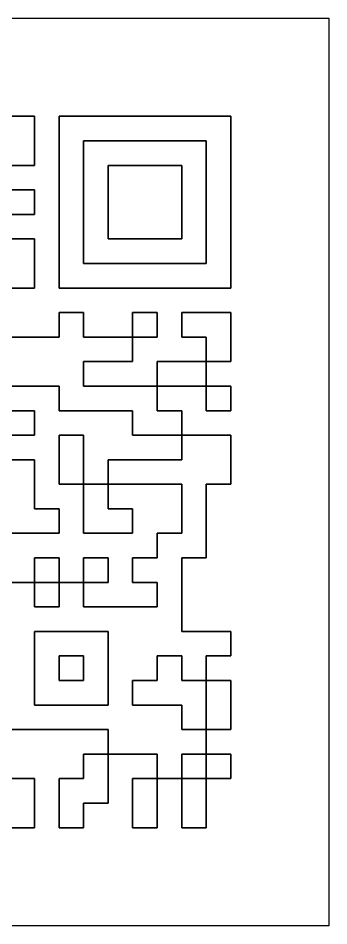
# Model space of a CAD drawing. Extents: x 82.8 to 114.1, y 124.8 to 156.1.
# Drawn here: x 103.37 to 114.1, y 124.8 to 156.13 of the extents above; entities that cross this region are included whole.
import ezdxf

# ---------------------------------------------------------------- set-up
doc = ezdxf.new("R2010")
doc.units = 0
doc.layers.add('Vrstva_1', color=7, linetype='CONTINUOUS')

msp = doc.modelspace()

# ---------------------------------------------------------------- linework, layer by layer
at = {"layer": 'Vrstva_1', "color": 7}
for points in [[(98.434666, 124.802137), (82.771332, 124.802137), (82.771332, 140.46547), (82.771332, 156.128803), (98.434666, 156.128803), (114.097999, 156.128803), (114.097999, 140.46547), (114.097999, 124.802137), (98.434666, 124.802137), (98.434666, 124.802137)], [(103.091332, 151.048803), (103.514666, 151.048803), (103.937999, 151.048803), (103.937999, 151.89547), (103.937999, 152.742137), (102.244666, 152.742137)], [(102.244666, 152.742137), (103.937999, 152.742137), (103.937999, 151.89547), (103.937999, 151.048803), (103.514666, 151.048803), (103.091332, 151.048803)], [(107.747999, 146.81547), (110.711332, 146.81547), (110.711332, 149.778803), (110.711332, 152.742137), (107.747999, 152.742137), (104.784666, 152.742137), (104.784666, 149.778803), (104.784666, 146.81547), (107.747999, 146.81547), (107.747999, 146.81547)], [(107.747999, 146.81547), (104.784666, 146.81547), (104.784666, 149.778803), (104.784666, 152.742137), (107.747999, 152.742137), (110.711332, 152.742137), (110.711332, 149.778803), (110.711332, 146.81547), (107.747999, 146.81547), (107.747999, 146.81547)], [(107.747999, 147.662137), (105.631332, 147.662137), (105.631332, 149.778803), (105.631332, 151.89547), (107.747999, 151.89547), (109.864666, 151.89547), (109.864666, 149.778803), (109.864666, 147.662137), (107.747999, 147.662137), (107.747999, 147.662137)], [(107.747999, 147.662137), (109.864666, 147.662137), (109.864666, 149.778803), (109.864666, 151.89547), (107.747999, 151.89547), (105.631332, 151.89547), (105.631332, 149.778803), (105.631332, 147.662137), (107.747999, 147.662137), (107.747999, 147.662137)], [(107.747999, 148.508803), (109.017999, 148.508803), (109.017999, 149.778803), (109.017999, 151.048803), (107.747999, 151.048803), (106.477999, 151.048803), (106.477999, 149.778803), (106.477999, 148.508803), (107.747999, 148.508803), (107.747999, 148.508803)], [(107.747999, 148.508803), (106.477999, 148.508803), (106.477999, 149.778803), (106.477999, 151.048803), (107.747999, 151.048803), (109.017999, 151.048803), (109.017999, 149.778803), (109.017999, 148.508803), (107.747999, 148.508803), (107.747999, 148.508803)], [(103.091332, 149.35547), (103.514666, 149.35547), (103.937999, 149.35547), (103.937999, 149.778803), (103.937999, 150.202137), (103.514666, 150.202137), (103.091332, 150.202137)], [(103.091332, 150.202137), (103.514666, 150.202137), (103.937999, 150.202137), (103.937999, 149.778803), (103.937999, 149.35547), (103.514666, 149.35547), (103.091332, 149.35547)], [(103.091332, 146.81547), (103.514666, 146.81547), (103.937999, 146.81547), (103.937999, 147.662137), (103.937999, 148.508803), (103.514666, 148.508803), (103.091332, 148.508803)], [(103.091332, 148.508803), (103.514666, 148.508803), (103.937999, 148.508803), (103.937999, 147.662137), (103.937999, 146.81547), (103.514666, 146.81547), (103.091332, 146.81547)], [(103.091332, 143.428803), (103.937999, 143.428803), (104.784666, 143.428803), (104.784666, 143.00547), (104.784666, 142.582137), (106.054666, 142.582137), (107.324666, 142.582137), (107.324666, 142.158803), (107.324666, 141.73547), (108.171332, 141.73547), (109.017999, 141.73547), (109.017999, 142.158803), (109.017999, 142.582137), (108.594666, 142.582137), (108.171332, 142.582137), (108.171332, 143.00547), (108.171332, 143.428803), (109.017999, 143.428803), (109.864666, 143.428803), (109.864666, 143.00547), (109.864666, 142.582137), (110.287999, 142.582137), (110.711332, 142.582137), (110.711332, 143.00547), (110.711332, 143.428803), (110.287999, 143.428803), (109.864666, 143.428803), (109.864666, 143.852137), (109.864666, 144.27547), (110.287999, 144.27547), (110.711332, 144.27547), (110.711332, 145.122137), (110.711332, 145.968803), (109.864666, 145.968803), (109.017999, 145.968803), (109.017999, 145.54547), (109.017999, 145.122137), (109.441332, 145.122137), (109.864666, 145.122137), (109.864666, 144.698803), (109.864666, 144.27547), (109.017999, 144.27547), (108.171332, 144.27547), (108.171332, 143.852137), (108.171332, 143.428803), (106.901332, 143.428803), (105.631332, 143.428803), (105.631332, 143.852137), (105.631332, 144.27547), (106.477999, 144.27547), (107.324666, 144.27547), (107.324666, 144.698803), (107.324666, 145.122137), (107.747999, 145.122137), (108.171332, 145.122137), (108.171332, 145.54547), (108.171332, 145.968803), (107.747999, 145.968803), (107.324666, 145.968803), (107.324666, 145.54547), (107.324666, 145.122137), (106.477999, 145.122137), (105.631332, 145.122137), (105.631332, 145.54547), (105.631332, 145.968803), (105.207999, 145.968803), (104.784666, 145.968803), (104.784666, 145.54547), (104.784666, 145.122137), (103.937999, 145.122137), (103.091332, 145.122137)], [(103.091332, 145.122137), (103.937999, 145.122137), (104.784666, 145.122137), (104.784666, 145.54547), (104.784666, 145.968803), (105.207999, 145.968803), (105.631332, 145.968803), (105.631332, 145.54547), (105.631332, 145.122137), (106.477999, 145.122137), (107.324666, 145.122137), (107.324666, 145.54547), (107.324666, 145.968803), (107.747999, 145.968803), (108.171332, 145.968803), (108.171332, 145.54547), (108.171332, 145.122137), (107.747999, 145.122137), (107.324666, 145.122137), (107.324666, 144.698803), (107.324666, 144.27547), (106.477999, 144.27547), (105.631332, 144.27547), (105.631332, 143.852137), (105.631332, 143.428803), (106.901332, 143.428803), (108.171332, 143.428803), (108.171332, 143.852137), (108.171332, 144.27547), (109.017999, 144.27547), (109.864666, 144.27547), (109.864666, 144.698803), (109.864666, 145.122137), (109.441332, 145.122137), (109.017999, 145.122137), (109.017999, 145.54547), (109.017999, 145.968803), (109.864666, 145.968803), (110.711332, 145.968803), (110.711332, 145.122137), (110.711332, 144.27547), (110.287999, 144.27547), (109.864666, 144.27547), (109.864666, 143.852137), (109.864666, 143.428803), (110.287999, 143.428803), (110.711332, 143.428803), (110.711332, 143.00547), (110.711332, 142.582137), (110.287999, 142.582137), (109.864666, 142.582137), (109.864666, 143.00547), (109.864666, 143.428803), (109.017999, 143.428803), (108.171332, 143.428803), (108.171332, 143.00547), (108.171332, 142.582137), (108.594666, 142.582137), (109.017999, 142.582137), (109.017999, 142.158803), (109.017999, 141.73547), (108.171332, 141.73547), (107.324666, 141.73547), (107.324666, 142.158803), (107.324666, 142.582137), (106.054666, 142.582137), (104.784666, 142.582137), (104.784666, 143.00547), (104.784666, 143.428803), (103.937999, 143.428803), (103.091332, 143.428803)], [(103.514666, 141.73547), (103.937999, 141.73547), (103.937999, 142.158803), (103.937999, 142.582137), (103.514666, 142.582137), (103.091332, 142.582137), (103.091332, 143.00547), (103.091332, 143.428803), (102.667999, 143.428803), (102.244666, 143.428803), (102.244666, 143.00547), (102.244666, 142.582137), (102.667999, 142.582137), (103.091332, 142.582137), (103.091332, 142.158803), (103.091332, 141.73547), (103.514666, 141.73547), (103.514666, 141.73547)], [(103.514666, 141.73547), (103.091332, 141.73547), (103.091332, 142.158803), (103.091332, 142.582137), (102.667999, 142.582137), (102.244666, 142.582137), (102.244666, 143.00547), (102.244666, 143.428803), (102.667999, 143.428803), (103.091332, 143.428803), (103.091332, 143.00547), (103.091332, 142.582137), (103.514666, 142.582137), (103.937999, 142.582137), (103.937999, 142.158803), (103.937999, 141.73547), (103.514666, 141.73547), (103.514666, 141.73547)], [(103.091332, 131.57547), (104.784666, 131.57547), (106.477999, 131.57547), (106.477999, 131.152137), (106.477999, 130.728803), (107.324666, 130.728803), (108.171332, 130.728803), (108.171332, 130.30547), (108.171332, 129.882137), (108.594666, 129.882137), (109.017999, 129.882137), (109.017999, 130.30547), (109.017999, 130.728803), (109.441332, 130.728803), (109.864666, 130.728803), (109.864666, 130.30547), (109.864666, 129.882137), (109.441332, 129.882137), (109.017999, 129.882137), (109.017999, 129.03547), (109.017999, 128.188803), (109.441332, 128.188803), (109.864666, 128.188803), (109.864666, 129.03547), (109.864666, 129.882137), (110.287999, 129.882137), (110.711332, 129.882137), (110.711332, 130.30547), (110.711332, 130.728803), (110.287999, 130.728803), (109.864666, 130.728803), (109.864666, 131.152137), (109.864666, 131.57547), (110.287999, 131.57547), (110.711332, 131.57547), (110.711332, 132.422137), (110.711332, 133.268803), (110.287999, 133.268803), (109.864666, 133.268803), (109.864666, 133.692137), (109.864666, 134.11547), (110.287999, 134.11547), (110.711332, 134.11547), (110.711332, 134.538803), (110.711332, 134.962137), (109.864666, 134.962137), (109.017999, 134.962137), (109.017999, 136.232137), (109.017999, 137.502137), (109.441332, 137.502137), (109.864666, 137.502137), (109.864666, 138.772137), (109.864666, 140.042137), (110.287999, 140.042137), (110.711332, 140.042137), (110.711332, 140.888803), (110.711332, 141.73547), (109.864666, 141.73547), (109.017999, 141.73547), (109.017999, 141.312137), (109.017999, 140.888803), (107.747999, 140.888803), (106.477999, 140.888803), (106.477999, 140.46547), (106.477999, 140.042137), (106.054666, 140.042137), (105.631332, 140.042137), (105.631332, 140.888803), (105.631332, 141.73547), (105.207999, 141.73547), (104.784666, 141.73547), (104.784666, 140.888803), (104.784666, 140.042137), (105.207999, 140.042137), (105.631332, 140.042137), (105.631332, 139.19547), (105.631332, 138.348803), (106.477999, 138.348803), (107.324666, 138.348803), (107.324666, 138.772137), (107.324666, 139.19547), (106.901332, 139.19547), (106.477999, 139.19547), (106.477999, 139.618803), (106.477999, 140.042137), (107.747999, 140.042137), (109.017999, 140.042137), (109.017999, 139.19547), (109.017999, 138.348803), (108.594666, 138.348803), (108.171332, 138.348803), (108.171332, 137.92547), (108.171332, 137.502137), (107.747999, 137.502137), (107.324666, 137.502137), (107.324666, 137.078803), (107.324666, 136.65547), (107.747999, 136.65547), (108.171332, 136.65547), (108.171332, 136.232137), (108.171332, 135.808803), (106.901332, 135.808803), (105.631332, 135.808803), (105.631332, 136.232137), (105.631332, 136.65547), (106.054666, 136.65547), (106.477999, 136.65547), (106.477999, 137.078803), (106.477999, 137.502137), (106.054666, 137.502137), (105.631332, 137.502137), (105.631332, 137.078803), (105.631332, 136.65547), (105.207999, 136.65547), (104.784666, 136.65547), (104.784666, 137.078803), (104.784666, 137.502137), (104.361332, 137.502137), (103.937999, 137.502137), (103.937999, 137.078803), (103.937999, 136.65547), (103.091332, 136.65547)], [(103.091332, 136.65547), (103.937999, 136.65547), (103.937999, 137.078803), (103.937999, 137.502137), (104.361332, 137.502137), (104.784666, 137.502137), (104.784666, 137.078803), (104.784666, 136.65547), (105.207999, 136.65547), (105.631332, 136.65547), (105.631332, 137.078803), (105.631332, 137.502137), (106.054666, 137.502137), (106.477999, 137.502137), (106.477999, 137.078803), (106.477999, 136.65547), (106.054666, 136.65547), (105.631332, 136.65547), (105.631332, 136.232137), (105.631332, 135.808803), (106.901332, 135.808803), (108.171332, 135.808803), (108.171332, 136.232137), (108.171332, 136.65547), (107.747999, 136.65547), (107.324666, 136.65547), (107.324666, 137.078803), (107.324666, 137.502137), (107.747999, 137.502137), (108.171332, 137.502137), (108.171332, 137.92547), (108.171332, 138.348803), (108.594666, 138.348803), (109.017999, 138.348803), (109.017999, 139.19547), (109.017999, 140.042137), (107.747999, 140.042137), (106.477999, 140.042137), (106.477999, 139.618803), (106.477999, 139.19547), (106.901332, 139.19547), (107.324666, 139.19547), (107.324666, 138.772137), (107.324666, 138.348803), (106.477999, 138.348803), (105.631332, 138.348803), (105.631332, 139.19547), (105.631332, 140.042137), (105.207999, 140.042137), (104.784666, 140.042137), (104.784666, 140.888803), (104.784666, 141.73547), (105.207999, 141.73547), (105.631332, 141.73547), (105.631332, 140.888803), (105.631332, 140.042137), (106.054666, 140.042137), (106.477999, 140.042137), (106.477999, 140.46547), (106.477999, 140.888803), (107.747999, 140.888803), (109.017999, 140.888803), (109.017999, 141.312137), (109.017999, 141.73547), (109.864666, 141.73547), (110.711332, 141.73547), (110.711332, 140.888803), (110.711332, 140.042137), (110.287999, 140.042137), (109.864666, 140.042137), (109.864666, 138.772137), (109.864666, 137.502137), (109.441332, 137.502137), (109.017999, 137.502137), (109.017999, 136.232137), (109.017999, 134.962137), (109.864666, 134.962137), (110.711332, 134.962137), (110.711332, 134.538803), (110.711332, 134.11547), (110.287999, 134.11547), (109.864666, 134.11547), (109.864666, 133.692137), (109.864666, 133.268803), (110.287999, 133.268803), (110.711332, 133.268803), (110.711332, 132.422137), (110.711332, 131.57547), (110.287999, 131.57547), (109.864666, 131.57547), (109.864666, 131.152137), (109.864666, 130.728803), (110.287999, 130.728803), (110.711332, 130.728803), (110.711332, 130.30547), (110.711332, 129.882137), (110.287999, 129.882137), (109.864666, 129.882137), (109.864666, 129.03547), (109.864666, 128.188803), (109.441332, 128.188803), (109.017999, 128.188803), (109.017999, 129.03547), (109.017999, 129.882137), (109.441332, 129.882137), (109.864666, 129.882137), (109.864666, 130.30547), (109.864666, 130.728803), (109.441332, 130.728803), (109.017999, 130.728803), (109.017999, 130.30547), (109.017999, 129.882137), (108.594666, 129.882137), (108.171332, 129.882137), (108.171332, 130.30547), (108.171332, 130.728803), (107.324666, 130.728803), (106.477999, 130.728803), (106.477999, 131.152137), (106.477999, 131.57547), (104.784666, 131.57547), (103.091332, 131.57547)], [(103.091332, 138.348803), (104.784666, 138.348803), (104.784666, 138.772137), (104.784666, 139.19547), (104.361332, 139.19547), (103.937999, 139.19547), (103.937999, 140.042137), (103.937999, 140.888803), (103.091332, 140.888803)], [(103.091332, 140.888803), (103.937999, 140.888803), (103.937999, 140.042137), (103.937999, 139.19547), (104.361332, 139.19547), (104.784666, 139.19547), (104.784666, 138.772137), (104.784666, 138.348803), (103.091332, 138.348803)], [(104.361332, 135.808803), (103.937999, 135.808803), (103.937999, 136.232137), (103.937999, 136.65547), (104.361332, 136.65547), (104.784666, 136.65547), (104.784666, 136.232137), (104.784666, 135.808803), (104.361332, 135.808803), (104.361332, 135.808803)], [(104.361332, 135.808803), (104.784666, 135.808803), (104.784666, 136.232137), (104.784666, 136.65547), (104.361332, 136.65547), (103.937999, 136.65547), (103.937999, 136.232137), (103.937999, 135.808803), (104.361332, 135.808803), (104.361332, 135.808803)], [(105.207999, 132.422137), (103.937999, 132.422137), (103.937999, 133.692137), (103.937999, 134.962137), (105.207999, 134.962137), (106.477999, 134.962137), (106.477999, 133.692137), (106.477999, 132.422137), (105.207999, 132.422137), (105.207999, 132.422137)], [(105.207999, 132.422137), (106.477999, 132.422137), (106.477999, 133.692137), (106.477999, 134.962137), (105.207999, 134.962137), (103.937999, 134.962137), (103.937999, 133.692137), (103.937999, 132.422137), (105.207999, 132.422137), (105.207999, 132.422137)], [(105.207999, 133.268803), (105.631332, 133.268803), (105.631332, 133.692137), (105.631332, 134.11547), (105.207999, 134.11547), (104.784666, 134.11547), (104.784666, 133.692137), (104.784666, 133.268803), (105.207999, 133.268803), (105.207999, 133.268803)], [(105.207999, 133.268803), (104.784666, 133.268803), (104.784666, 133.692137), (104.784666, 134.11547), (105.207999, 134.11547), (105.631332, 134.11547), (105.631332, 133.692137), (105.631332, 133.268803), (105.207999, 133.268803), (105.207999, 133.268803)], [(109.441332, 131.57547), (109.017999, 131.57547), (109.017999, 131.998803), (109.017999, 132.422137), (108.171332, 132.422137), (107.324666, 132.422137), (107.324666, 132.84547), (107.324666, 133.268803), (107.747999, 133.268803), (108.171332, 133.268803), (108.171332, 133.692137), (108.171332, 134.11547), (108.594666, 134.11547), (109.017999, 134.11547), (109.017999, 133.692137), (109.017999, 133.268803), (109.441332, 133.268803), (109.864666, 133.268803), (109.864666, 132.422137), (109.864666, 131.57547), (109.441332, 131.57547), (109.441332, 131.57547)], [(109.441332, 131.57547), (109.864666, 131.57547), (109.864666, 132.422137), (109.864666, 133.268803), (109.441332, 133.268803), (109.017999, 133.268803), (109.017999, 133.692137), (109.017999, 134.11547), (108.594666, 134.11547), (108.171332, 134.11547), (108.171332, 133.692137), (108.171332, 133.268803), (107.747999, 133.268803), (107.324666, 133.268803), (107.324666, 132.84547), (107.324666, 132.422137), (108.171332, 132.422137), (109.017999, 132.422137), (109.017999, 131.998803), (109.017999, 131.57547), (109.441332, 131.57547), (109.441332, 131.57547)], [(105.207999, 128.188803), (105.631332, 128.188803), (105.631332, 128.612137), (105.631332, 129.03547), (106.054666, 129.03547), (106.477999, 129.03547), (106.477999, 129.882137), (106.477999, 130.728803), (106.054666, 130.728803), (105.631332, 130.728803), (105.631332, 130.30547), (105.631332, 129.882137), (105.207999, 129.882137), (104.784666, 129.882137), (104.784666, 129.03547), (104.784666, 128.188803), (105.207999, 128.188803), (105.207999, 128.188803)], [(105.207999, 128.188803), (104.784666, 128.188803), (104.784666, 129.03547), (104.784666, 129.882137), (105.207999, 129.882137), (105.631332, 129.882137), (105.631332, 130.30547), (105.631332, 130.728803), (106.054666, 130.728803), (106.477999, 130.728803), (106.477999, 129.882137), (106.477999, 129.03547), (106.054666, 129.03547), (105.631332, 129.03547), (105.631332, 128.612137), (105.631332, 128.188803), (105.207999, 128.188803), (105.207999, 128.188803)], [(100.974666, 128.188803), (103.937999, 128.188803), (103.937999, 129.03547), (103.937999, 129.882137), (103.514666, 129.882137), (103.091332, 129.882137)], [(103.091332, 129.882137), (103.514666, 129.882137), (103.937999, 129.882137), (103.937999, 129.03547), (103.937999, 128.188803), (100.974666, 128.188803)], [(107.747999, 128.188803), (108.171332, 128.188803), (108.171332, 129.03547), (108.171332, 129.882137), (107.747999, 129.882137), (107.324666, 129.882137), (107.324666, 129.03547), (107.324666, 128.188803), (107.747999, 128.188803), (107.747999, 128.188803)], [(107.747999, 128.188803), (107.324666, 128.188803), (107.324666, 129.03547), (107.324666, 129.882137), (107.747999, 129.882137), (108.171332, 129.882137), (108.171332, 129.03547), (108.171332, 128.188803), (107.747999, 128.188803), (107.747999, 128.188803)]]:
    msp.add_lwpolyline(points, dxfattribs=at)

doc.saveas('drawing.dxf')
